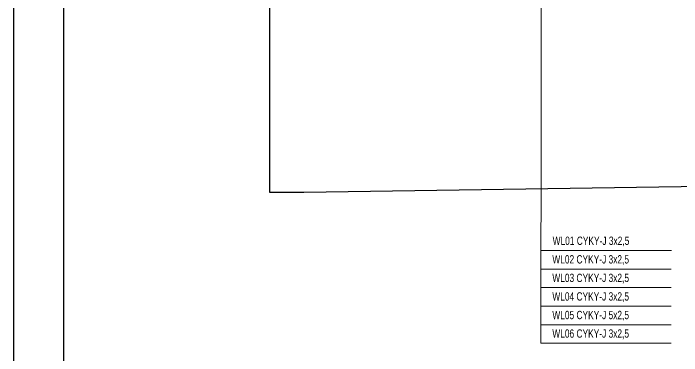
# Model space of a CAD drawing. Header units: millimetres. Extents: x -46602525 to 119548367, y -46665079 to 96925382.
# Drawn here: x -22803 to -6776, y -30798 to -22577 of the extents above; entities that cross this region are included whole.
import ezdxf

# ---------------------------------------------------------------- set-up
doc = ezdxf.new("R2010")
doc.units = ezdxf.units.MM
doc.layers.add('KABELAZ_POPIS', color=4, linetype='Continuous', lineweight=9)
for name, color, linetype in [('MUR_POH', 64, 'Continuous'), ('MUR_REZ', 3, 'Continuous'), ('POP', 7, 'Continuous'), ('RAM_100', 160, 'Continuous'), ('TXT_50_MIESTN', 7, 'Continuous')]:
    doc.layers.add(name, color=color, linetype=linetype)
doc.styles.add('TR-ELEC', font='TXT', dxfattribs={"width": 0.75, "height": 2})

# ---------------------------------------------------------------- blocks, each defined once
blk = doc.blocks.new('Z_RAM_A_3_hp 1220')
at = {"layer": 'POP', "linetype": 'Continuous'}
blk.add_lwpolyline([(-288.5, -408), (-6.5, -408), (-6.5, -13), (-288.5, -13)], close=True, dxfattribs=at)
at = {"layer": 'RAM_100', "color": 240, "linetype": 'Continuous'}
blk.add_lwpolyline([(-297, -420), (0, -420), (0, 0), (-297, 0)], close=True, dxfattribs=at)
at = {"layer": 'RAM_100', "linetype": 'Continuous'}
blk.add_lwpolyline([(-288.5, -13), (-288.5, -408), (-6.5, -408), (-6.5, -13)], close=True, dxfattribs=at)

msp = doc.modelspace()

# ---------------------------------------------------------------- linework, layer by layer
at = {"layer": 'KABELAZ_POPIS', "ltscale": 5}
for p, q in [((-10145, -28273), (-7020, -28273)), ((-10152, -28719), (-7027, -28719)), ((-10152, -29165), (-7027, -29165)), ((-10152, -29610), (-7027, -29610)), ((-10152, -30056), (-7027, -30056)), ((-10152, -30501), (-7027, -30501))]:
    msp.add_line(p, q, dxfattribs=at)
msp.add_lwpolyline([(-11308, -18874), (-10137, -18874), (-10152, -30501)], dxfattribs=at)
at = {"layer": 'MUR_POH', "color": 8, "flags": 128}
for points in [[(-16654, -26878), (-16654, -14523)], [(-16654, -24634), (-16654, -16403), (-15454, -16403)]]:
    msp.add_lwpolyline(points, dxfattribs=at)
at = {"layer": 'MUR_REZ', "color": 8, "flags": 128}
msp.add_lwpolyline([(12372, -26454), (-15833, -26878), (-16654, -26878), (-16654, -14403), (-16654, -14403), (12372, -14403), (12372, -26454)], dxfattribs=at)

# ---------------------------------------------------------------- block references
at = {"layer": 'MUR_POH', "color": 8, "ltscale": 0.3, "xscale": 100, "yscale": 100, "zscale": 100, "rotation": 270.0000000000635}
msp.add_blockref('Z_RAM_A_3_hp 1220', (19197, -41137), dxfattribs=at)

# ---------------------------------------------------------------- texts
at = {"layer": 'TXT_50_MIESTN', "ltscale": 5, "char_height": 200, "width": 4258.46, "attachment_point": 1, "style": 'TR-ELEC'}
for s, insert in [('{WL01 CYKY-J 3x2,5}', (-9870, -27939)), ('{WL02 CYKY-J 3x2,5}', (-9877, -28385)), ('{WL03 CYKY-J 3x2,5}', (-9877, -28830)), ('{WL04 CYKY-J 3x2,5}', (-9877, -29276)), ('{WL05 CYKY-J 5x2,5}', (-9877, -29722)), ('{WL06 CYKY-J 3x2,5}', (-9877, -30167))]:
    msp.add_mtext(s, dxfattribs=dict(at, insert=insert))

doc.saveas('drawing.dxf')
